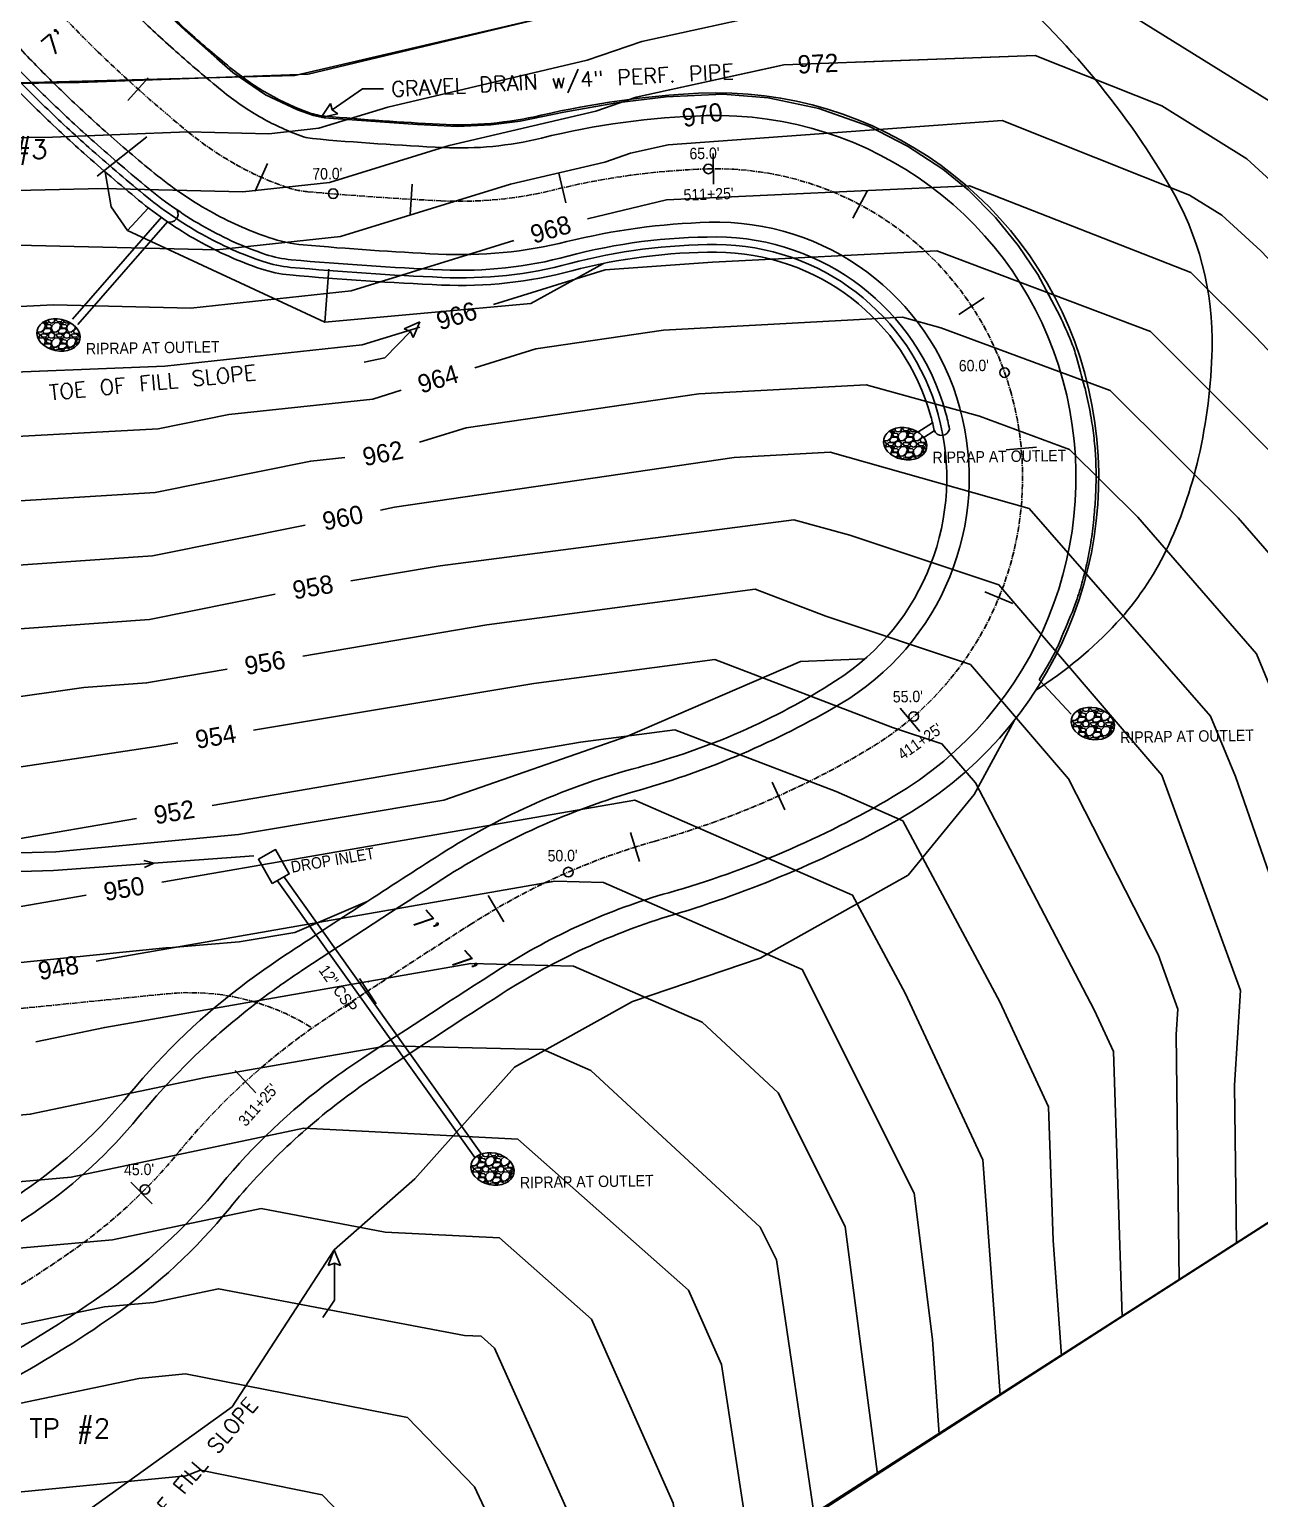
# Model space of a CAD drawing. Header units: inches. Extents: x 798 to 1921, y 392 to 1318.
# Drawn here: x 1139.1 to 1300.5, y 713.7 to 906.6 of the extents above; entities that cross this region are included whole.
import ezdxf
from ezdxf.enums import TextEntityAlignment as Align

# ---------------------------------------------------------------- set-up
doc = ezdxf.new("R2010")
doc.units = ezdxf.units.IN
doc.header["$MEASUREMENT"] = 0
doc.linetypes.add('CENTER2', pattern=[1.125, 0.75, -0.125, 0.125, -0.125])
doc.linetypes.add('Solid', pattern=[0, 0])
for name, color, linetype in [('BOUNDARY', 6, 'Continuous'), ('CTEXT', 251, 'Continuous'), ('CTR', 251, 'Continuous'), ('CTRINDEX', 7, 'Continuous'), ('D-CL', 5, 'CENTER2'), ('D-SCRATCH', 4, 'Continuous'), ('EX-FENCE', 1, 'FENCE_B_1-00_0-10'), ('GRVL DRN LINE', 5, 'Continuous'), ('Index Cont', 8, 'Continuous'), ('LAYER_2', 7, 'Continuous'), ('Object', 4, 'Continuous'), ('Text', 3, 'Continuous')]:
    doc.layers.add(name, color=color, linetype=linetype)
doc.styles.add('ROMANC', font='txt')
doc.styles.add('SPHAND', font='SPHAND', dxfattribs={"bigfont": 'SPHAND'})
doc.styles.get("Standard").update_dxf_attribs({"font": 'txt.shx', "height": 2})
doc.linetypes.add('FENCE_B_1-00_0-10', pattern='A,0.7,-0.15,[10,scadline.shx,S=0.1,R=0,X=0,Y=0],-0.15', length=1)

# ---------------------------------------------------------------- blocks, each defined once
blk = doc.blocks.new('Tick')
at = {"layer": 'D-SCRATCH'}
blk.add_line((0, -2), (0, 2), dxfattribs=at)

msp = doc.modelspace()

# ---------------------------------------------------------------- hatches: boundary and pattern name
at = {"layer": 'Index Cont'}
h = msp.add_hatch(dxfattribs=at)
h.set_pattern_fill('GRAVEL', color=256, scale=2, style=0)
h.set_pattern_definition([(228.0128, (-50.51342, 104.40804), (-15.999996464, -18.000002683), [0.269072, -26.638176]), (184.9697, (-50.69342, 104.20804), (24.000002103, 1.999982614), [0.461736, -45.71185]), (132.5104, (-51.15342, 104.16804), (19.999981437, -22.000017348), [0.325576, -32.232064]), (267.2737, (-51.93342, 103.66804), (1.9999920355, 40.00000059), [0.420476, -41.627116]), (292.8337, (-51.95342, 103.24804), (-10.000019811, 23.9999928236), [0.41231, -40.818746]), (357.2737, (-51.79342, 102.86804), (-40.00000059, 1.9999920355), [0.420476, -41.627116]), (37.6942, (-51.37342, 102.84804), (-26.0000146912, -19.9999808103), [0.556058, -55.049698]), (72.2553, (-50.93342, 103.18804), (14.0000215254, 43.9999924625), [0.524976, -51.972642]), (121.4296, (-50.77342, 103.68804), (-16.0000164684, 25.999990073), [0.4219, -41.768146]), (175.2364, (-50.99342, 104.04804), (22.000001893, -1.999983065), [0.481664, -23.601526]), (222.3974, (-51.47342, 104.08804), (-24.0000147021, -21.999984164), [0.622896, -61.66675]), (138.8141, (-49.95342, 103.64804), (-14.000005894, 11.999994627), [0.212602, -21.047688]), (171.4692, (-50.11342, 103.78804), (25.9999965696, -4.00001582), [0.404474, -40.043022]), (225, (-50.5134, 103.848), (-2e-16, -2.0000006), [0.282842, -2.545584]), (203.1986, (-50.65342, 104.08804), (9.99999946, 4.00000265), [0.152316, -15.07923]), (291.8014, (-50.79342, 104.02804), (-1.99999982, 6.00000055), [0.215406, -10.554924]), (30.9638, (-50.71342, 103.82804), (5.999996045, 4.00000497), [0.349858, -11.312046]), (161.5651, (-50.4134, 104.00804), (4.00000087, -1.9999968), [0.252982, -6.071574]), (16.3895, (-51.95342, 104.02804), (20.000004397, 5.99998542), [0.3544, -35.08569]), (70.3462, (-51.61342, 104.12804), (-7.999990495, -22.000004271), [0.297322, -29.434816]), (293.1986, (-50.41342, 104.40804), (-4.00000265, 9.99999946), [0.30463, -14.926916]), (343.6105, (-50.29342, 104.12804), (-20.000004397, 5.99998542), [0.3544, -35.08569]), (339.444, (-51.95342, 102.78804), (-10.00000369, 3.999991993), [0.34176, -16.746248]), (294.7751, (-51.63342, 102.66804), (-9.999984378, 22.000006844), [0.286356, -28.349286]), (66.8014, (-50.39342, 102.40804), (4.00000265, 9.99999946), [0.30463, -14.926916]), (17.354, (-50.27342, 102.68804), (-26.000004038, -7.999989005), [0.335262, -33.190848]), (69.444, (-51.37342, 102.40804), (-3.999991993, -10.00000369), [0.17088, -16.917128]), (101.3099, (-50.51342, 102.40804), (-1.99999526, 8.0000015), [0.10198, -10.096058]), (165.9638, (-50.5334, 102.50804), (6.0000011, -1.99999611), [0.41231, -7.8339]), (186.009, (-50.93342, 102.60804), (19.999999502, 1.999998635), [0.3821, -37.827846]), (303.6901, (-50.7134, 103.64804), (-2.00000267, 3.99999912), [0.288444, -6.922658]), (353.1572, (-50.55342, 103.40804), (33.999998731, -4.000015996), [0.503588, -49.855126]), (60.9454, (-50.05342, 103.34804), (-8.000000054, -14.00000077), [0.205912, -20.385348]), (90, (-49.9534, 103.528), (-2, 2), [0.12, -1.88]), (120.2564, (-50.97342, 102.66804), (7.999989774, -14.000004912), [0.277848, -27.50704]), (48.0128, (-51.11342, 102.90804), (15.999996464, 18.000002683), [0.538144, -26.369104]), (0, (-50.7534, 103.308), (2, 2), [0.52, -1.48]), (325.3048, (-50.23342, 103.30804), (-19.999988518, 14.000017219), [0.316228, -31.306548]), (254.0546, (-49.97342, 103.12804), (-1.99999978, -8.000000253), [0.291204, -14.269016]), (207.646, (-50.05342, 102.84804), (-37.9999916144, -20.0000154263), [0.47413, -46.938948]), (175.4261, (-50.47342, 102.62804), (-26.0000011166, 1.9999896023), [0.501598, -49.658148])])
edge = h.paths.add_edge_path()
edge.add_ellipse((1142.954, 866.466), major_axis=(-2.81, 0.607), ratio=0.7263933, start_angle=0, end_angle=360)
h = msp.add_hatch(dxfattribs=at)
h.set_pattern_fill('GRAVEL', color=256, scale=2, style=0)
h.set_pattern_definition([(228.0128, (60.56881, 90.13213), (-15.999996464, -18.000002683), [0.269072, -26.638176]), (184.9697, (60.388815, 89.93213), (24.000002103, 1.999982614), [0.461736, -45.71185]), (132.5104, (59.92881, 89.89213), (19.999981437, -22.000017348), [0.325576, -32.232064]), (267.2737, (59.14881, 89.39213), (1.9999920355, 40.00000059), [0.420476, -41.627116]), (292.8337, (59.12881, 88.97213), (-10.000019811, 23.9999928236), [0.41231, -40.818746]), (357.2737, (59.28881, 88.59213), (-40.00000059, 1.9999920355), [0.420476, -41.627116]), (37.6942, (59.708815, 88.57213), (-26.0000146912, -19.9999808103), [0.556058, -55.049698]), (72.2553, (60.148815, 88.91213), (14.0000215254, 43.9999924625), [0.524976, -51.972642]), (121.4296, (60.30881, 89.41213), (-16.0000164684, 25.999990073), [0.4219, -41.768146]), (175.2364, (60.08881, 89.77213), (22.000001893, -1.999983065), [0.481664, -23.601526]), (222.3974, (59.608815, 89.81213), (-24.0000147021, -21.999984164), [0.622896, -61.66675]), (138.8141, (61.12881, 89.37213), (-14.000005894, 11.999994627), [0.212602, -21.047688]), (171.4692, (60.96881, 89.51213), (25.9999965696, -4.00001582), [0.404474, -40.043022]), (225, (60.5688, 89.5721), (-2e-16, -2.0000006), [0.282842, -2.545584]), (203.1986, (60.42881, 89.81213), (9.99999946, 4.00000265), [0.152316, -15.07923]), (291.8014, (60.2888, 89.75213), (-1.99999982, 6.00000055), [0.215406, -10.554924]), (30.9638, (60.3688, 89.55213), (5.999996045, 4.00000497), [0.349858, -11.312046]), (161.5651, (60.6688, 89.7321), (4.00000087, -1.9999968), [0.252982, -6.071574]), (16.3895, (59.12881, 89.75213), (20.000004397, 5.99998542), [0.3544, -35.08569]), (70.3462, (59.46881, 89.85213), (-7.999990495, -22.000004271), [0.297322, -29.434816]), (293.1986, (60.66881, 90.13213), (-4.00000265, 9.99999946), [0.30463, -14.926916]), (343.6105, (60.78881, 89.85213), (-20.000004397, 5.99998542), [0.3544, -35.08569]), (339.444, (59.12881, 88.51213), (-10.00000369, 3.999991993), [0.34176, -16.746248]), (294.7751, (59.44881, 88.39213), (-9.999984378, 22.000006844), [0.286356, -28.349286]), (66.8014, (60.68881, 88.13213), (4.00000265, 9.99999946), [0.30463, -14.926916]), (17.354, (60.80881, 88.41213), (-26.000004038, -7.999989005), [0.335262, -33.190848]), (69.444, (59.70881, 88.13213), (-3.999991993, -10.00000369), [0.17088, -16.917128]), (101.3099, (60.5688, 88.13213), (-1.99999526, 8.0000015), [0.10198, -10.096058]), (165.9638, (60.5488, 88.23213), (6.0000011, -1.99999611), [0.41231, -7.8339]), (186.009, (60.14881, 88.33213), (19.999999502, 1.999998635), [0.3821, -37.827846]), (303.6901, (60.3688, 89.37213), (-2.00000267, 3.99999912), [0.288444, -6.922658]), (353.1572, (60.528815, 89.13213), (33.999998731, -4.000015996), [0.503588, -49.855126]), (60.9454, (61.02881, 89.07213), (-8.000000054, -14.00000077), [0.205912, -20.385348]), (90, (61.1288, 89.2521), (-2, 2), [0.12, -1.88]), (120.2564, (60.10881, 88.39213), (7.999989774, -14.000004912), [0.277848, -27.50704]), (48.0128, (59.96881, 88.63213), (15.999996464, 18.000002683), [0.538144, -26.369104]), (0, (60.3288, 89.0321), (2, 2), [0.52, -1.48]), (325.3048, (60.84881, 89.03213), (-19.999988518, 14.000017219), [0.316228, -31.306548]), (254.0546, (61.10881, 88.85213), (-1.99999978, -8.000000253), [0.291204, -14.269016]), (207.646, (61.028815, 88.57213), (-37.9999916144, -20.0000154263), [0.47413, -46.938948]), (175.4261, (60.608815, 88.35213), (-26.0000011166, 1.9999896023), [0.501598, -49.658148])])
edge = h.paths.add_edge_path()
edge.add_ellipse((1254.036, 852.19), major_axis=(-2.81, 0.607), ratio=0.7263933, start_angle=0, end_angle=360)
h = msp.add_hatch(dxfattribs=at)
h.set_pattern_fill('GRAVEL', color=256, scale=2, style=0)
h.set_pattern_definition([(228.0128, (85.18951, 53.41134), (-15.999996464, -18.000002683), [0.269072, -26.638176]), (184.9697, (85.00951, 53.21134), (24.000002103, 1.999982614), [0.461736, -45.71185]), (132.5104, (84.54951, 53.17134), (19.999981437, -22.000017348), [0.325576, -32.232064]), (267.2737, (83.76951, 52.67134), (1.9999920355, 40.00000059), [0.420476, -41.627116]), (292.8337, (83.74951, 52.25134), (-10.000019811, 23.9999928236), [0.41231, -40.818746]), (357.2737, (83.90951, 51.87134), (-40.00000059, 1.9999920355), [0.420476, -41.627116]), (37.6942, (84.32951, 51.85134), (-26.0000146912, -19.9999808103), [0.556058, -55.049698]), (72.2553, (84.76951, 52.19134), (14.0000215254, 43.9999924625), [0.524976, -51.972642]), (121.4296, (84.92951, 52.69134), (-16.0000164684, 25.999990073), [0.4219, -41.768146]), (175.2364, (84.70951, 53.05134), (22.000001893, -1.999983065), [0.481664, -23.601526]), (222.3974, (84.22951, 53.091343), (-24.0000147021, -21.999984164), [0.622896, -61.66675]), (138.8141, (85.7495, 52.65134), (-14.000005894, 11.999994627), [0.212602, -21.047688]), (171.4692, (85.58951, 52.79134), (25.9999965696, -4.00001582), [0.404474, -40.043022]), (225, (85.1895, 52.8513), (-2e-16, -2.0000006), [0.282842, -2.545584]), (203.1986, (85.0495, 53.09134), (9.99999946, 4.00000265), [0.152316, -15.07923]), (291.8014, (84.9095, 53.03134), (-1.99999982, 6.00000055), [0.215406, -10.554924]), (30.9638, (84.9895, 52.83134), (5.999996045, 4.00000497), [0.349858, -11.312046]), (161.5651, (85.2895, 53.01134), (4.00000087, -1.9999968), [0.252982, -6.071574]), (16.3895, (83.74951, 53.03134), (20.000004397, 5.99998542), [0.3544, -35.08569]), (70.3462, (84.08951, 53.13134), (-7.999990495, -22.000004271), [0.297322, -29.434816]), (293.1986, (85.2895, 53.41134), (-4.00000265, 9.99999946), [0.30463, -14.926916]), (343.6105, (85.40951, 53.13134), (-20.000004397, 5.99998542), [0.3544, -35.08569]), (339.444, (83.7495, 51.79134), (-10.00000369, 3.999991993), [0.34176, -16.746248]), (294.7751, (84.06951, 51.67134), (-9.999984378, 22.000006844), [0.286356, -28.349286]), (66.8014, (85.3095, 51.41134), (4.00000265, 9.99999946), [0.30463, -14.926916]), (17.354, (85.42951, 51.69134), (-26.000004038, -7.999989005), [0.335262, -33.190848]), (69.444, (84.3295, 51.41134), (-3.999991993, -10.00000369), [0.17088, -16.917128]), (101.3099, (85.1895, 51.41134), (-1.99999526, 8.0000015), [0.10198, -10.096058]), (165.9638, (85.1695, 51.51134), (6.0000011, -1.99999611), [0.41231, -7.8339]), (186.009, (84.76951, 51.61134), (19.999999502, 1.999998635), [0.3821, -37.827846]), (303.6901, (84.9895, 52.65134), (-2.00000267, 3.99999912), [0.288444, -6.922658]), (353.1572, (85.14951, 52.41134), (33.999998731, -4.000015996), [0.503588, -49.855126]), (60.9454, (85.6495, 52.35134), (-8.000000054, -14.00000077), [0.205912, -20.385348]), (90, (85.7495, 52.5313), (-2, 2), [0.12, -1.88]), (120.2564, (84.72951, 51.67134), (7.999989774, -14.000004912), [0.277848, -27.50704]), (48.0128, (84.58951, 51.91134), (15.999996464, 18.000002683), [0.538144, -26.369104]), (0, (84.9495, 52.3113), (2, 2), [0.52, -1.48]), (325.3048, (85.46951, 52.31134), (-19.999988518, 14.000017219), [0.316228, -31.306548]), (254.0546, (85.7295, 52.13134), (-1.99999978, -8.000000253), [0.291204, -14.269016]), (207.646, (85.64951, 51.85134), (-37.9999916144, -20.0000154263), [0.47413, -46.938948]), (175.4261, (85.22951, 51.63134), (-26.0000011166, 1.9999896023), [0.501598, -49.658148])])
edge = h.paths.add_edge_path()
edge.add_ellipse((1278.657, 815.47), major_axis=(-2.81, 0.607), ratio=0.7263933, start_angle=0, end_angle=360)
h = msp.add_hatch(dxfattribs=at)
h.set_pattern_fill('GRAVEL', color=256, scale=2, style=0)
h.set_pattern_definition([(228.0128, (6.43158, -5.04089), (-15.999996464, -18.000002683), [0.269072, -26.638176]), (184.9697, (6.25158, -5.24089), (24.000002103, 1.999982614), [0.461736, -45.71185]), (132.5104, (5.79158, -5.28089), (19.999981437, -22.000017348), [0.325576, -32.232064]), (267.2737, (5.01158, -5.78089), (1.9999920355, 40.00000059), [0.420476, -41.627116]), (292.8337, (4.99158, -6.20089), (-10.000019811, 23.9999928236), [0.41231, -40.818746]), (357.2737, (5.15158, -6.58089), (-40.00000059, 1.9999920355), [0.420476, -41.627116]), (37.6942, (5.57158, -6.60089), (-26.0000146912, -19.9999808103), [0.556058, -55.049698]), (72.2553, (6.01158, -6.26089), (14.0000215254, 43.9999924625), [0.524976, -51.972642]), (121.4296, (6.17158, -5.76089), (-16.0000164684, 25.999990073), [0.4219, -41.768146]), (175.2364, (5.95158, -5.40089), (22.000001893, -1.999983065), [0.481664, -23.601526]), (222.3974, (5.47158, -5.36089), (-24.0000147021, -21.999984164), [0.622896, -61.66675]), (138.8141, (6.99158, -5.80089), (-14.000005894, 11.999994627), [0.212602, -21.047688]), (171.4692, (6.83158, -5.66089), (25.9999965696, -4.00001582), [0.404474, -40.043022]), (225, (6.4316, -5.6009), (-2e-16, -2.0000006), [0.282842, -2.545584]), (203.1986, (6.29158, -5.3609), (9.99999946, 4.00000265), [0.152316, -15.07923]), (291.8014, (6.1516, -5.4209), (-1.99999982, 6.00000055), [0.215406, -10.554924]), (30.9638, (6.23158, -5.6209), (5.999996045, 4.00000497), [0.349858, -11.312046]), (161.5651, (6.5316, -5.4409), (4.00000087, -1.9999968), [0.252982, -6.071574]), (16.3895, (4.99158, -5.42089), (20.000004397, 5.99998542), [0.3544, -35.08569]), (70.3462, (5.33158, -5.32089), (-7.999990495, -22.000004271), [0.297322, -29.434816]), (293.1986, (6.53158, -5.0409), (-4.00000265, 9.99999946), [0.30463, -14.926916]), (343.6105, (6.65158, -5.32089), (-20.000004397, 5.99998542), [0.3544, -35.08569]), (339.444, (4.99158, -6.6609), (-10.00000369, 3.999991993), [0.34176, -16.746248]), (294.7751, (5.31158, -6.78089), (-9.999984378, 22.000006844), [0.286356, -28.349286]), (66.8014, (6.55158, -7.0409), (4.00000265, 9.99999946), [0.30463, -14.926916]), (17.354, (6.67158, -6.76089), (-26.000004038, -7.999989005), [0.335262, -33.190848]), (69.444, (5.57158, -7.0409), (-3.999991993, -10.00000369), [0.17088, -16.917128]), (101.3099, (6.4316, -7.0409), (-1.99999526, 8.0000015), [0.10198, -10.096058]), (165.9638, (6.4116, -6.9409), (6.0000011, -1.99999611), [0.41231, -7.8339]), (186.009, (6.01158, -6.84089), (19.999999502, 1.999998635), [0.3821, -37.827846]), (303.6901, (6.2316, -5.8009), (-2.00000267, 3.99999912), [0.288444, -6.922658]), (353.1572, (6.39158, -6.04089), (33.999998731, -4.000015996), [0.503588, -49.855126]), (60.9454, (6.89158, -6.10089), (-8.000000054, -14.00000077), [0.205912, -20.385348]), (90, (6.9916, -5.9209), (-2, 2), [0.12, -1.88]), (120.2564, (5.97158, -6.78089), (7.999989774, -14.000004912), [0.277848, -27.50704]), (48.0128, (5.83158, -6.54089), (15.999996464, 18.000002683), [0.538144, -26.369104]), (0, (6.1916, -6.1409), (2, 2), [0.52, -1.48]), (325.3048, (6.71158, -6.14089), (-19.999988518, 14.000017219), [0.316228, -31.306548]), (254.0546, (6.97158, -6.3209), (-1.99999978, -8.000000253), [0.291204, -14.269016]), (207.646, (6.89158, -6.60089), (-37.9999916144, -20.0000154263), [0.47413, -46.938948]), (175.4261, (6.47158, -6.82089), (-26.0000011166, 1.9999896023), [0.501598, -49.658148])])
edge = h.paths.add_edge_path()
edge.add_ellipse((1199.899, 757.017), major_axis=(-2.81, 0.607), ratio=0.7263933, start_angle=0, end_angle=360)

# ---------------------------------------------------------------- linework, layer by layer
at = {"layer": 'BOUNDARY'}
msp.add_line((1328.614, 767.268), (1165.723, 662.898), dxfattribs=at)
at = {"layer": 'CTR'}
for points, elevation in [([(1075.103, 1127.247), (1065.43, 1114.302), (1040.841, 1070.16), (1026.689, 1047.155), (1015.62, 1031.616), (1007.993, 1019.07), (1006.704, 1012.336), (1005.997, 989.428), (1009.837, 952.215), (1009.829, 933.62), (1013.738, 924.407), (1022.292, 914.391), (1037.061, 899.082), (1051.17, 885.74), (1061.589, 880.588), (1067.478, 877.102), (1073.28, 877.45), (1072.49, 869.393), (1090.396, 862.251), (1105.362, 858.559), (1130.567, 861.311), (1156.927, 862.372), (1182.787, 865.169), (1190.381, 867.509)], 966), ([(1086.356, 1109.824), (1084.246, 1105.32), (1057.06, 1061.528), (1035.547, 1022.912), (1030.812, 999.303), (1030.48, 988.529), (1034.226, 952.218), (1049.983, 926.544), (1063.483, 913.778), (1090.484, 898.068), (1096, 897.815), (1094.884, 889.881), (1112.02, 884.003), (1120.454, 885.033), (1148.744, 885.689), (1167.148, 885.258), (1178.533, 886.49), (1194.217, 891.321), (1213.479, 895.843), (1218.744, 897.663), (1237.576, 901.801)], 972), ([(1099.504, 1105.231), (1093.904, 1093.276), (1080.396, 1071.519), (1065.619, 1042.041), (1053.128, 1019.849), (1046.884, 990.614), (1046.801, 987.93), (1047.734, 978.883), (1058.983, 960.554), (1073.691, 934.049), (1078.212, 928.081), (1100.971, 914.449), (1106.056, 912.62), (1110.211, 912.445), (1109.595, 906.563), (1110.376, 904.912), (1112.618, 903.262), (1124.303, 900.828), (1129.556, 899.362), (1173.962, 900.515), (1211.189, 909.21), (1220.237, 912.338), (1239.002, 916.384), (1268.027, 919.134)], 976), ([(1187.932, 859.211), (1184.205, 858.062), (1165.31, 856.018), (1156.04, 854.152), (1128.514, 852.656), (1103.143, 850.077), (1083.976, 854.819), (1064.966, 862.226), (1065.707, 870.662), (1059.797, 870.072), (1047.038, 876.382), (1021.75, 902.677), (1006.817, 920.163), (999.992, 936.248), (1000.005, 968.712), (997.837, 989.728), (998.774, 1016.711), (1010.038, 1035.194), (1026.619, 1058.471), (1036.077, 1073.846), (1047.913, 1095.093)], 964), ([(1171.383, 832.46), (1154.892, 829.141), (1131.763, 827.479), (1089.929, 822.194), (1066.947, 828.034), (1059.334, 829.654), (1048.959, 834.287), (1041.943, 838.183), (1042.159, 840.648), (1041.808, 845.121), (1039.897, 844.702), (1035.686, 845.489), (1032.189, 847.219), (1024.053, 857.503), (1011.845, 869.847), (1001.169, 889.732), (986.052, 907.433), (971.586, 941.876), (971.201, 944.215), (974.908, 993.867), (980.974, 1026.388), (990.103, 1040.867)], 958), ([(1165.079, 822.61), (1154.51, 820.804), (1146.286, 820.213), (1123.477, 816.958), (1103.952, 815.177), (1084.991, 812.701), (1051.049, 821.267), (1034.269, 830.169), (1033.787, 836.366), (1027.649, 837.295), (1005.456, 859.765), (987.239, 893.695), (979.131, 903.189), (972.107, 919.742), (965.759, 936.323), (963.977, 947.14), (967.66, 996.07), (971.935, 1018.993), (976.759, 1026.269)], 956), ([(1158.609, 812.937), (1155.757, 812.462), (1123.45, 807.616), (1091.47, 804.699), (1080.053, 803.208), (1057.039, 809.056), (1042.87, 811.832), (1029.289, 818.696), (1025.256, 820.097), (1025.1, 827.13), (1018.382, 828.066), (1011.414, 835.952), (997.555, 850.106), (973.31, 897.657), (972.209, 898.946), (959.932, 930.771), (956.752, 950.066), (960.412, 998.273), (962.32, 1008.504)], 954), ([(1153.175, 803.005), (1136.446, 800.132), (1123.424, 798.274), (1075.115, 793.715), (1067.307, 795.699), (1034.723, 802.084), (1024.336, 807.188), (1016.229, 810.004), (1015.981, 817.581), (1008.926, 818.678), (993.922, 835.658), (989.074, 840.61), (979.294, 859.961), (965.127, 892.791), (964.067, 899.197), (954.106, 925.218), (949.528, 952.991), (952.04, 985.794)], 952), ([(1026.587, 922.214), (1055.274, 895.086), (1063.159, 891.187), (1075.146, 884.09), (1078.158, 884.406), (1080.854, 884.239), (1079.955, 876.223), (1096.692, 869.727), (1107.581, 867.04), (1132.62, 869.966), (1142.308, 870.422), (1160.334, 870), (1181.369, 872.276), (1202.714, 878.852)], 968), ([(1067.869, 922.984), (1096.412, 905.919), (1098.237, 905.263), (1103.129, 905.104), (1102.453, 896.964), (1104.178, 895.694), (1108.797, 894.022), (1117.479, 892.088), (1142.17, 892.448), (1159.95, 893.135), (1170.555, 892.887), (1177.115, 893.596), (1186.152, 896.38), (1212.334, 902.526), (1219.491, 905), (1242.705, 910.084)], 974), ([(1067.869, 922.984), (1096.412, 905.919), (1098.237, 905.263), (1103.129, 905.104), (1102.37, 897.154), (1104.178, 895.694), (1108.797, 894.022), (1117.479, 892.088), (1142.17, 892.448), (1159.95, 893.135), (1170.555, 892.887), (1177.115, 893.596), (1186.152, 896.38), (1212.334, 902.526), (1219.491, 905), (1242.705, 910.084)], 974), ([(1063.483, 913.778), (1090.484, 898.068), (1095.982, 897.614), (1094.884, 889.881), (1112.02, 884.003), (1120.454, 885.033), (1148.744, 885.689), (1167.148, 885.258), (1178.533, 886.49), (1194.217, 891.321), (1213.479, 895.843), (1218.744, 897.663), (1238.136, 901.924), (1271.082, 903.151), (1287.709, 896.541), (1298.885, 889.592), (1312.387, 877.216)], 972), ([(1211.189, 909.21), (1175.697, 900.703), (1145.69, 899.598), (1129.556, 899.362), (1112.618, 903.262), (1110.376, 904.912), (1109.595, 906.563), (1110.211, 912.445)], 976), ([(1262.572, 911.277), (1275.377, 911.694), (1284.052, 908.245), (1302.171, 896.979), (1324.06, 876.915), (1332.886, 867.611), (1343.131, 837.013), (1353.914, 812.782), (1352.905, 803.954), (1351.985, 781.723), (1346.868, 754.487)], 974), ([(1284.052, 908.245), (1302.171, 896.979)], 974), ([(1247.636, 902.278), (1271.082, 903.151), (1287.709, 896.541), (1298.885, 889.592), (1312.387, 877.216), (1327.764, 861.006), (1335.325, 838.425), (1347.302, 811.304), (1346.587, 805.043), (1345.454, 777.686), (1341.088, 754.726)], 972), ([(1180.509, 850.402), (1176.051, 849.92), (1155.658, 845.815), (1126.46, 844.001), (1099.806, 841.18), (1075.903, 846.428), (1066.828, 850.28), (1060.037, 852.687), (1057.292, 854.212), (1057.851, 862.631), (1053.195, 861.609), (1051.76, 861.878), (1042.088, 866.661), (1030.397, 881.438), (1021.209, 890.963)], 962), ([(1212.382, 881.695), (1222.71, 884.188), (1262.492, 886.065), (1291.525, 874.679), (1299.977, 866.289), (1317.52, 847.796), (1319.712, 841.247), (1334.079, 808.349), (1332.394, 769.612), (1331.631, 765.522), (1331.318, 765.577), (1329.527, 755.203)], 968), ([(1200.014, 870.476), (1214.692, 874.998), (1228.773, 876.045), (1258.197, 877.522), (1286.221, 866.937), (1312.229, 840.908), (1325.848, 807.83), (1327.476, 802.992), (1326.1, 770.102), (1325.776, 770.334), (1325.428, 765.184), (1323.746, 755.441)], 966), ([(1317.965, 755.68), (1318.878, 760.966), (1320.149, 777.107), (1320.881, 794.603), (1316.353, 808.061), (1306.184, 832.758), (1297.747, 842.488), (1280.917, 859.195), (1258.703, 867.421), (1253.673, 868.812), (1222.322, 867.08), (1205.569, 864.644), (1197.565, 862.178)], 964), ([(1312.185, 755.918), (1314.285, 786.215), (1306.857, 808.292), (1300.139, 824.608), (1284.57, 842.561), (1275.613, 851.453), (1263.791, 855.831), (1248.929, 859.941), (1226.972, 858.728), (1196.445, 854.29), (1190.34, 852.409)], 962), ([(1297.504, 747.238), (1297.246, 768.025), (1298.047, 780.452), (1287.719, 808.714), (1266.349, 833.659), (1246.768, 840.174), (1239.442, 842.2), (1193.044, 836.151), (1181.309, 834.211)], 958), ([(1290.004, 742.429), (1289.604, 774.675), (1289.817, 777.975), (1287.231, 785.171), (1275.485, 808.2), (1262.602, 823.237), (1243.638, 829.547), (1234.353, 833.096), (1199.173, 828.437), (1175.015, 824.308)], 956), ([(1282.504, 737.619), (1281.386, 772.435), (1278.9, 777.809), (1263.25, 807.686), (1258.856, 812.815), (1252.386, 814.968), (1229.089, 823.874), (1205.302, 820.723), (1168.552, 814.595)], 954), ([(1274.547, 732.495), (1273.481, 747.627), (1272.842, 765.161), (1266.463, 778.951), (1253.733, 802.714), (1244.993, 806.559), (1223.824, 814.651), (1211.43, 813.009), (1163.109, 804.711)], 952), ([(1258.494, 722.15), (1257.615, 734.631), (1255.216, 753.822), (1240.535, 783.202), (1214.481, 794.611), (1208.065, 794.76), (1147.903, 784.282)], 948), ([(1250.399, 716.928), (1246.184, 749.453), (1237.388, 766.998), (1227.398, 776.256), (1210.515, 783.641), (1197.065, 783.953), (1149.029, 775.587), (1140.002, 773.696)], 946), ([(1242.097, 711.559), (1237.152, 745.085), (1235.002, 749.374), (1212.822, 769.927), (1206.549, 772.671), (1186.066, 773.147), (1162.233, 768.996), (1139.246, 764.18), (1132.545, 763.577)], 944), ([(1233.796, 706.191), (1229.943, 731.36), (1225.622, 741.096), (1203.221, 760.9), (1175.149, 762.344), (1144.635, 755.951), (1125.294, 754.212)], 942), ([(1217.205, 695.461), (1200.172, 733.479), (1198.405, 735.041), (1196.21, 735.151), (1163.94, 741.28), (1155.413, 739.494), (1149, 738.917), (1108.81, 730.503)], 938), ([(1209.207, 690.308), (1197.559, 715.278), (1188.735, 724.399), (1159.608, 730.11), (1153.505, 729.516), (1099.275, 718.163)], 936), ([(1201.21, 685.155), (1197.036, 694.103), (1177.566, 714.229), (1161.593, 717.474), (1159.676, 716.737), (1126.38, 713.493), (1098.568, 707.67), (1094.427, 705.994), (1092.209, 704.772)], 934)]:
    msp.add_lwpolyline(points, dxfattribs=dict(at, elevation=elevation))
at = {"layer": 'CTRINDEX'}
for points, elevation in [([(1079.93, 1112.437), (1079.417, 1111.342), (1059.914, 1079.926), (1050.367, 1062.788), (1026.783, 1024.46), (1022.776, 1003.647), (1022.319, 988.829), (1027.471, 938.886), (1033.732, 928.685), (1059.378, 904.432), (1064.729, 901.786), (1082.815, 891.079), (1088.427, 891.027), (1087.42, 883.052), (1102.988, 877.203), (1109.801, 875.522), (1130.796, 878.086), (1137.537, 878.243), (1163.741, 877.629), (1179.951, 879.383), (1202.281, 886.262), (1214.624, 889.16), (1217.998, 890.326), (1222.944, 891.413)], 970), ([(1146.586, 792.934), (1124.118, 789.035), (1076.565, 784.899), (1068.694, 782.819), (1026.067, 791.591), (1018.976, 794.694), (1015.666, 796.971), (1007.203, 799.911), (1006.863, 808.033), (999.47, 809.29), (982.578, 828.407), (980.132, 832.893), (979.056, 837.519), (958.015, 886.281), (955.698, 900.285), (948.279, 919.665), (942.304, 955.916), (942.995, 964.91)], 950), ([(1222.944, 891.413), (1266.787, 894.608), (1291.366, 884.837), (1295.599, 882.205), (1300.713, 877.517), (1322.642, 854.401), (1327.519, 839.836), (1340.691, 809.826), (1340.268, 806.133), (1338.924, 773.649), (1336.87, 762.626), (1336.637, 762.667), (1335.307, 754.964)], 970), ([(1175.315, 841.497), (1155.275, 837.478), (1124.407, 835.345), (1094.868, 831.687), (1081.418, 835.105), (1067.618, 838.041), (1059.1, 841.856), (1054.498, 843.487), (1049.618, 846.198), (1050.047, 851.103), (1049.83, 853.876), (1046.546, 853.155), (1043.723, 853.684), (1037.139, 856.94), (1021.821, 876.302)], 960), ([(1305.004, 752.048), (1304.889, 761.375), (1306.278, 782.93), (1297.361, 808.523), (1294.094, 816.458), (1270.309, 843.711), (1244.185, 851.071), (1231.622, 850.377), (1187.041, 843.849), (1185.198, 843.479)], 960), ([(1266.52, 727.322), (1264.247, 758.19), (1254.025, 780.094), (1247.134, 792.958), (1218.56, 805.428), (1156.517, 794.658)], 950), ([(1225.494, 700.822), (1223.606, 713.158), (1212.897, 737.287), (1200.813, 747.971), (1185.802, 748.724), (1169.544, 751.812), (1150.024, 747.722), (1135.342, 746.402), (1114.943, 742.132)], 940)]:
    msp.add_lwpolyline(points, dxfattribs=dict(at, elevation=elevation))
at = {"layer": 'D-CL'}
msp.add_lwpolyline([(1143.697, 908.138, 0.0115495), (1148.162, 903.609, 0.0107407), (1153.723, 898.45, 0.0099535), (1159.95, 893.135, 0.0434303), (1166.21, 888.854, 0.0453101), (1172.84, 885.874, 0.0609302), (1175.664, 885.271, 0.0100188), (1193.117, 884.075, 0.0727155), (1207.99, 885.519, -0.0533596), (1228.118, 888.26, -0.3462411), (1267.982, 858.707, -0.3384745), (1248.938, 811.913, -0.0636553), (1221.111, 800.003, 0.0734458), (1197.167, 789.199, 0.0031968), (1179.012, 777.385, 0.0128529), (1174.593, 774.303, 0.0624132), (1158.839, 759.348, -0.0689904), (1144.399, 745.995, -0.0280506), (1130.291, 737.298, -0.0288703), (1115.712, 730.459, -0.0126403), (1099.559, 724.46), (1087.732, 720.083, -0.1583099), (1051.314, 718.61, 0.2327945), (1018.314, 712.473, -0.2229483)], format="xyb", dxfattribs=at)
at = {"layer": 'D-CL', "flags": 128}
msp.add_lwpolyline([(1176.047, 775.632, 0.1655884), (1157.206, 780), (1100.034, 774.24)], format="xyb", dxfattribs=at)
at = {"layer": 'D-SCRATCH'}
for p, q in [((1173.981, 788.055), (1183.47, 792.12)), ((1158.355, 786.103), (1166.682, 786.814)), ((1166.682, 786.814), (1173.981, 788.055))]:
    msp.add_line(p, q, dxfattribs=at)
for points in [[(1257.863, 853.898, 0.0156765), (1257.417, 855.766, 0.3371), (1229.301, 877.33, 0.0663064), (1210.297, 874.877, -0.0764714), (1193.226, 873.023, -0.0109988), (1173.329, 874.348, -0.059565), (1169.489, 875.156, -0.0466732), (1161.275, 878.822, -0.0442591), (1153.472, 884.177, -0.0091262), (1146.291, 890.326, -0.0109177), (1140.49, 895.712, -0.0113725), (1135.597, 900.678, -0.0050987), (1125.111, 912.048, -0.0377525), (1113.328, 927.251, -0.0179399), (1092.391, 961.554, -0.0448519), (1088.564, 970.068, -0.0206286), (1082.827, 989.182, -0.245573), (1092.626, 1030.794, -0.056421), (1101.824, 1039.28, -0.0149012)], [(1259.859, 854.121, 0.0170996), (1259.346, 856.292, 0.3371), (1229.309, 879.33, 0.0663064), (1209.782, 876.809, -0.0764714), (1193.315, 875.021, -0.0109988), (1173.506, 876.34, -0.059565), (1170.131, 877.05, -0.0466732), (1162.257, 880.564, -0.0442591), (1154.745, 885.719, -0.0091262), (1147.62, 891.821, -0.0109177), (1141.882, 897.148, -0.0113725), (1137.053, 902.049, -0.0050987), (1126.595, 913.389, -0.0377525), (1114.997, 928.353, -0.0179399), (1094.135, 962.534, -0.0448519), (1090.454, 970.721, -0.0206286), (1084.764, 989.678, -0.245573), (1094.139, 1029.486, -0.056792), (1103.07, 1037.714, -0.0150903)], [(1087.649, 731.106, 0.0201158), (1111.687, 739.652, 0.0286459), (1125.223, 746.009, 0.0274828), (1138.501, 754.174, 0.0690364), (1152.288, 766.866, -0.0605037), (1167.754, 781.598, -0.0142338), (1172.742, 785.097, -0.0035631), (1193.149, 798.356, -0.0780041), (1219.051, 809.718, 0.0781008), (1244.92, 821.07, 0.3279481), (1258.381, 856.029, 0.3371), (1229.305, 878.33, 0.0663064), (1210.04, 875.843, -0.0764714), (1193.27, 874.022, -0.0109988), (1173.417, 875.344, -0.059565), (1169.81, 876.103, -0.0466732), (1161.766, 879.693, -0.0442591), (1154.109, 884.948, -0.0091262), (1146.956, 891.074, -0.0109177), (1141.186, 896.43, -0.0113725), (1136.325, 901.364, -0.0050987), (1125.853, 912.718, -0.0377525)], [(1102.273, 714.802, 0.0127702), (1119.736, 721.267, 0.0290701), (1135.36, 728.588, 0.0285685), (1150.296, 737.817, 0.0690104), (1165.396, 751.839, -0.0643838), (1181.433, 767.007, -0.0114273), (1185.287, 769.679, -0.0028235), (1201.184, 780.041, -0.0704359), (1223.609, 790.363, 0.054474), (1252.955, 802.756, 0.3449312), (1277.614, 861.392, 0.3518227), (1226.931, 898.189, 0.0451217), (1206.284, 895.305, -0.0705538), (1192.963, 894.128, -0.008927), (1177.964, 895.189, -0.0629069), (1175.871, 895.644, -0.043337), (1170.655, 898.013, -0.0421988), (1165.792, 901.322, -0.0111829), (1160.521, 905.798, -0.0105336), (1155.137, 910.788, -0.0117566)]]:
    msp.add_lwpolyline(points, format="xyb", dxfattribs=at)
at = {"layer": 'D-SCRATCH', "flags": 128}
msp.add_lwpolyline([(1158.355, 786.103, 0.0121904), (1156.604, 785.969), (1100.302, 780.297)], format="xyb", dxfattribs=at)
at = {"layer": 'D-SCRATCH'}
msp.add_point((1183.604, 781.598), dxfattribs=at)
at = {"layer": 'EX-FENCE', "flags": 128}
msp.add_lwpolyline([(1158.687, 569.689), (1162.303, 613.403), (1166.419, 662.559), (1196.744, 682.277), (1217.514, 695.66), (1252.448, 718.254), (1281.498, 736.974), (1311.109, 755.962), (1328.541, 767.23), (1351.975, 754.277), (1397.864, 729.178), (1430.464, 711.077)], dxfattribs=at)
at = {"layer": 'GRVL DRN LINE'}
msp.add_line((1275.807, 816.721), (1271.633, 821.226), dxfattribs=at)
msp.add_lwpolyline([(1274.318, 868.986), (1271.435, 874.402), (1268.857, 878.214), (1265.901, 881.897), (1262.318, 885.509), (1258.964, 888.218), (1254.355, 891.247), (1249.279, 893.873), (1242.697, 896.191), (1236.053, 897.601), (1230.134, 898.058), (1222.702, 897.712), (1216.183, 896.939), (1209.239, 895.707), (1203.525, 894.524), (1199.676, 894.034), (1195.319, 893.829), (1190.047, 894.113), (1177.8, 894.981), (1176.427, 895.265), (1174.329, 896.027), (1170.098, 897.999), (1165.852, 900.933), (1163.737, 902.762), (1159.557, 906.452), (1155.5, 910.19)], dxfattribs=at)
msp.add_lwpolyline([(1274.318, 868.986, -0.0165885), (1275.82, 865.613, -0.0284321), (1276.515, 863.573, -0.0021903), (1277.592, 859.645, -0.0102524), (1277.801, 858.801, -0.012603), (1278.439, 855.598, -0.015066), (1278.825, 852.894, -0.0159571), (1279.037, 850.222, -0.0151868), (1279.086, 847.406, -0.0112378), (1278.997, 844.908, -0.0104598), (1278.785, 842.23, -0.0138484), (1278.401, 839.237, -0.014753), (1277.88, 836.453, -0.0162834), (1277.236, 833.897, -0.0148105), (1276.354, 831.137, -0.0135654), (1275.977, 830.152, -0.0030269), (1274.142, 825.8, -0.0241804), (1273.346, 824.166, -0.0129092), (1271.633, 821.226)], format="xyb", dxfattribs=at)
at = {"layer": 'LAYER_2'}
for p, q in [((1148.019, 887.334), (1154.556, 892.466)), ((1240.318, 823.633), (1217.627, 813.83, 952)), ((1217.627, 813.83, 952), (1193.528, 805.416)), ((1193.528, 805.416), (1166.569, 800.909)), ((1166.569, 800.909), (1142.63, 798.632)), ((1142.63, 798.632), (1120.763, 798.023))]:
    msp.add_line(p, q, dxfattribs=at)
for points in [[(1227.366, 928.152, -0.0699648), (1249.456, 923.233, -0.0865416), (1265.27, 913.937, -0.0838589), (1288.742, 886.035, -0.1398745), (1294.306, 864.613, -0.0501592), (1292.533, 850.397, -0.055697), (1288.282, 838.208, -0.075812), (1281.788, 828.68, -0.0631826), (1271.181, 819.835)], [(1128.531, 914.252, 0.0049937), (1138.6, 903.34, 0.0115495), (1143.292, 898.581, 0.0107407), (1149.074, 893.217, 0.0099535), (1155.513, 887.721, 0.0434303), (1162.774, 882.755, 0.0453101), (1170.559, 879.256, 0.0609302), (1175.045, 878.299, 0.0100188), (1192.778, 877.083, 0.0727155), (1209.667, 878.723, -0.0533596), (1228.319, 881.263, -0.3462411), (1261.229, 856.866, -0.3384745), (1245.39, 817.947, -0.0636553), (1219.194, 806.736, 0.0734458), (1193.386, 795.09, 0.0031968), (1175.157, 783.227, 0.0128529), (1170.442, 779.939, 0.0624132), (1153.426, 763.786, -0.0689904), (1140.397, 751.739, -0.0280506), (1126.957, 743.454, -0.0288703), (1113.109, 736.958, -0.0127032), (1097.209, 731.054), (1088.977, 728.008)], [(1153.032, 908.638, 0.0107407), (1158.373, 903.682, 0.0099535), (1164.388, 898.549, 0.0434303), (1169.645, 894.953, 0.0453101), (1175.121, 892.492, 0.0609302), (1176.282, 892.244, 0.0100188), (1193.456, 891.067, 0.0727155), (1206.313, 892.315, -0.0533596), (1227.917, 895.257, -0.3462411), (1274.736, 860.549, -0.3384745), (1252.486, 805.879, -0.0636553), (1223.027, 793.271, 0.0734458), (1200.947, 783.307, 0.0031968), (1182.868, 771.542, 0.0128529), (1178.744, 768.666, 0.0624132), (1164.252, 754.91, -0.0689904), (1148.4, 740.252, -0.0280506), (1133.624, 731.143, -0.0288703), (1118.314, 723.961, -0.0125793), (1101.909, 717.866), (1088.746, 712.994)]]:
    msp.add_lwpolyline(points, format="xyb", dxfattribs=at)
for points in [[(1149.081, 887.883), (1149.876, 883.292), (1152.024, 880.166), (1177.92, 868.141), (1204.924, 870.583), (1214.451, 875.856)], [(1248.773, 823.974), (1240.318, 823.633)]]:
    msp.add_lwpolyline(points, dxfattribs=at)
at = {"layer": 'Object'}
for p, q in [((1178.881, 896.014, 978), (1182.853, 898.779, 978)), ((1182.853, 898.779, 978), (1185.613, 898.779, 978)), ((1177.43, 895.004, 978), (1178.661, 896.86, 978)), ((1178.661, 896.86, 978), (1178.881, 896.014, 978)), ((1177.43, 895.004, 978), (1179.598, 895.514, 978)), ((1179.598, 895.514, 978), (1178.881, 896.014, 978)), ((1156.502, 881.984), (1144.775, 868.549)), ((1157.255, 881.326), (1145.499, 867.858)), ((1190.351, 868.197), (1188.322, 867.281)), ((1190.351, 868.197), (1189.499, 866.14)), ((1189.121, 866.928), (1185.754, 863.452)), ((1188.322, 867.281), (1189.121, 866.928)), ((1189.499, 866.14), (1189.121, 866.928)), ((1185.754, 863.452), (1183.045, 862.922)), ((1257.631, 854.932), (1255.708, 853.731)), ((1257.863, 853.898), (1256.476, 853.032)), ((1263.077, 806.144), (1268.394, 815.929)), ((1254.436, 795.588), (1263.077, 806.144)), ((1171.667, 794.851), (1197.563, 758.494)), ((1172.481, 795.432), (1198.377, 759.074)), ((1235.015, 784.681), (1254.436, 795.588)), ((1218.281, 779.003), (1235.015, 784.681)), ((1202.778, 770.373), (1218.281, 779.003)), ((1189.691, 755.706), (1202.778, 770.373)), ((1179.137, 746.392), (1189.691, 755.706)), ((1165.763, 725.77), (1179.137, 746.392)), ((1179.137, 746.392), (1178.333, 744.315)), ((1179.137, 746.392), (1179.973, 744.328)), ((1178.333, 744.315), (1179.151, 744.625)), ((1179.973, 744.328), (1179.151, 744.625)), ((1179.151, 744.625), (1179.188, 739.785)), ((1179.188, 739.785), (1177.629, 737.508)), ((1136.644, 704.875), (1165.763, 725.77))]:
    msp.add_line(p, q, dxfattribs=at)
msp.add_lwpolyline([(1170.972, 794.481), (1169.191, 797.662), (1171.443, 798.922), (1173.224, 795.741)], close=True, dxfattribs=at)
for centre, radius, start, end in [((1157.575, 882.361), 1.082, 252.8367, 27.84796), ((1258.833, 854.333), 1.048, 199.66432, 348.2914)]:
    msp.add_arc(centre, radius, start, end, dxfattribs=at)
for centre in [(1142.954, 866.466), (1254.036, 852.19), (1278.657, 815.47), (1199.899, 757.017)]:
    msp.add_ellipse(centre, major_axis=(-2.81, 0.607), ratio=0.7263933, dxfattribs=at)
at = {"layer": 'Text'}
for p, q in [((1154.742, 883.1), (1152.024, 880.166)), ((1178.432, 875.123), (1177.92, 868.141)), ((1155.453, 797.143), (1154.14, 797.478)), ((1155.453, 797.143), (1154.222, 796.577))]:
    msp.add_line(p, q, dxfattribs=at)
msp.add_lwpolyline([(1080.167, 804.312), (1102.659, 803.41), (1106.881, 802.941), (1109.227, 802.003), (1112.354, 796.221), (1122.066, 795.566), (1142.317, 796.198), (1168.588, 798.088)], dxfattribs=at)
at = {"layer": 'Text', "linetype": 'Solid'}
for centre in [(1228.229, 888.263), (1178.998, 885.015), (1267.085, 861.528), (1255.165, 816.396), (1209.853, 795.973), (1154.302, 754.319)]:
    msp.add_circle(centre, 0.625, dxfattribs=at)

# ---------------------------------------------------------------- block references
at = {"layer": 'Object'}
for p, rotation in [((1153.396, 898.741), 318.2361950214635), ((1228.883, 888.274), 0.5531724308392333), ((1169.587, 887.156), 335.9980784159505), ((1209.076, 885.78), 13.19200776092669), ((1189.235, 884.28), 356.7167776543239), ((1248.111, 883.578), 331.9950352470867), ((1262.755, 870.261), 303.4368980633338), ((1269.274, 851.567), 275.2441390620695), ((1266.335, 831.978), 247.6917704125845), ((1254.668, 815.97), 220.1394017630999), ((1237.422, 805.959), 204.2288333381817), ((1218.602, 799.25), 197.5554453483379), ((1200.358, 791.154), 210.3022790674286), ((1183.527, 780.354), 213.2380405406767), ((1167.48, 768.462), 222.4064605145709), ((1153.839, 753.857), 224.7069020882197)]:
    msp.add_blockref('Tick', p, dxfattribs=dict(at, rotation=rotation))

# ---------------------------------------------------------------- texts
at = {"layer": 'CTEXT', "style": 'ROMANC'}
for s, rotation, p in [('972', 2.71403, (1242.599, 902.09, 972)), ('970', 10.00593, (1227.424, 895.37, 970)), ('968', 16.38526, (1207.531, 880.336, 968)), ('966', 17.12275, (1195.197, 868.993, 966)), ('964', 17.12275, (1192.749, 860.694, 964)), ('962', 11.53548, (1185.52, 850.944, 962)), ('960', 11.3403, (1180.256, 842.488, 960)), ('958', 10.00415, (1176.336, 833.389, 958)), ('956', 9.69885, (1170.047, 823.459, 956)), ('954', 9.46682, (1163.581, 813.766, 954)), ('952', 9.74455, (1158.142, 803.858, 952)), ('950', 9.84737, (1151.551, 793.796, 950)), ('948', 9.8797, (1142.938, 783.418, 948))]:
    msp.add_text(s, height=2.4, rotation=rotation, dxfattribs=at).set_placement(p, align=Align.MIDDLE_CENTER)
at = {"layer": 'Text'}
for s, rotation, p in [('GRAVEL DRAIN w/4" PERF. PIPE', 2.97169, (1186.664, 897.717, 1976)), ('TOE OF FILL SLOPE', 5.60688, (1141.825, 857.895, 998)), ('TOE OF FILL SLOPE', 50.14013, (1151.771, 705.015, 998))]:
    msp.add_text(s, height=2, rotation=rotation, dxfattribs=at).set_placement(p)
at = {"layer": 'Text', "style": 'SPHAND', "width": 0.92}
for s, rotation, p in [("65.0'", 0.92223, (1225.751, 889.523)), ("70.0'", 0.92223, (1176.268, 886.854)), ("511+25'", 1.95734, (1224.992, 884.091)), ('RIPRAP AT OUTLET', 0.92223, (1146.569, 863.908)), ("60.0'", 0.92223, (1261.093, 861.678)), ('RIPRAP AT OUTLET', 0.92223, (1257.652, 849.632)), ("55.0'", 0.92223, (1252.435, 818.234)), ("411+25'", 35.24544, (1253.736, 810.609)), ('RIPRAP AT OUTLET', 0.92223, (1282.272, 812.911)), ('DROP INLET', 9.72497, (1173.59, 795.879)), ("50.0'", 0.92223, (1207.144, 797.353)), ('12" CSP', 305.28895, (1177.022, 783.09)), ("311+25'", 48.35831, (1167.535, 762.47)), ("45.0'", 0.92223, (1151.572, 756.157)), ('RIPRAP AT OUTLET', 0.92223, (1203.514, 754.459))]:
    msp.add_text(s, height=1.5, rotation=rotation, dxfattribs=at).set_placement(p)
at = {"layer": 'Text', "char_height": 2.5, "attachment_point": 1}
for insert, width, rotation in [((1140.42, 904.8, 986), 3.65324, 40), ((1190.953, 791.255, 12), 3.65094, 312), ((1196.005, 785.967, 12), 3.4418, 312)]:
    msp.add_mtext("7'", dxfattribs=dict(at, insert=insert, width=width, rotation=rotation))
at = {"layer": 'Text', "char_height": 2.5, "width": 13.1562, "attachment_point": 1}
for s, insert in [('TP #3', (1130.932, 892.097)), ('TP #2', (1139.151, 724.224))]:
    msp.add_mtext(s, dxfattribs=dict(at, insert=insert))

doc.saveas('drawing.dxf')
